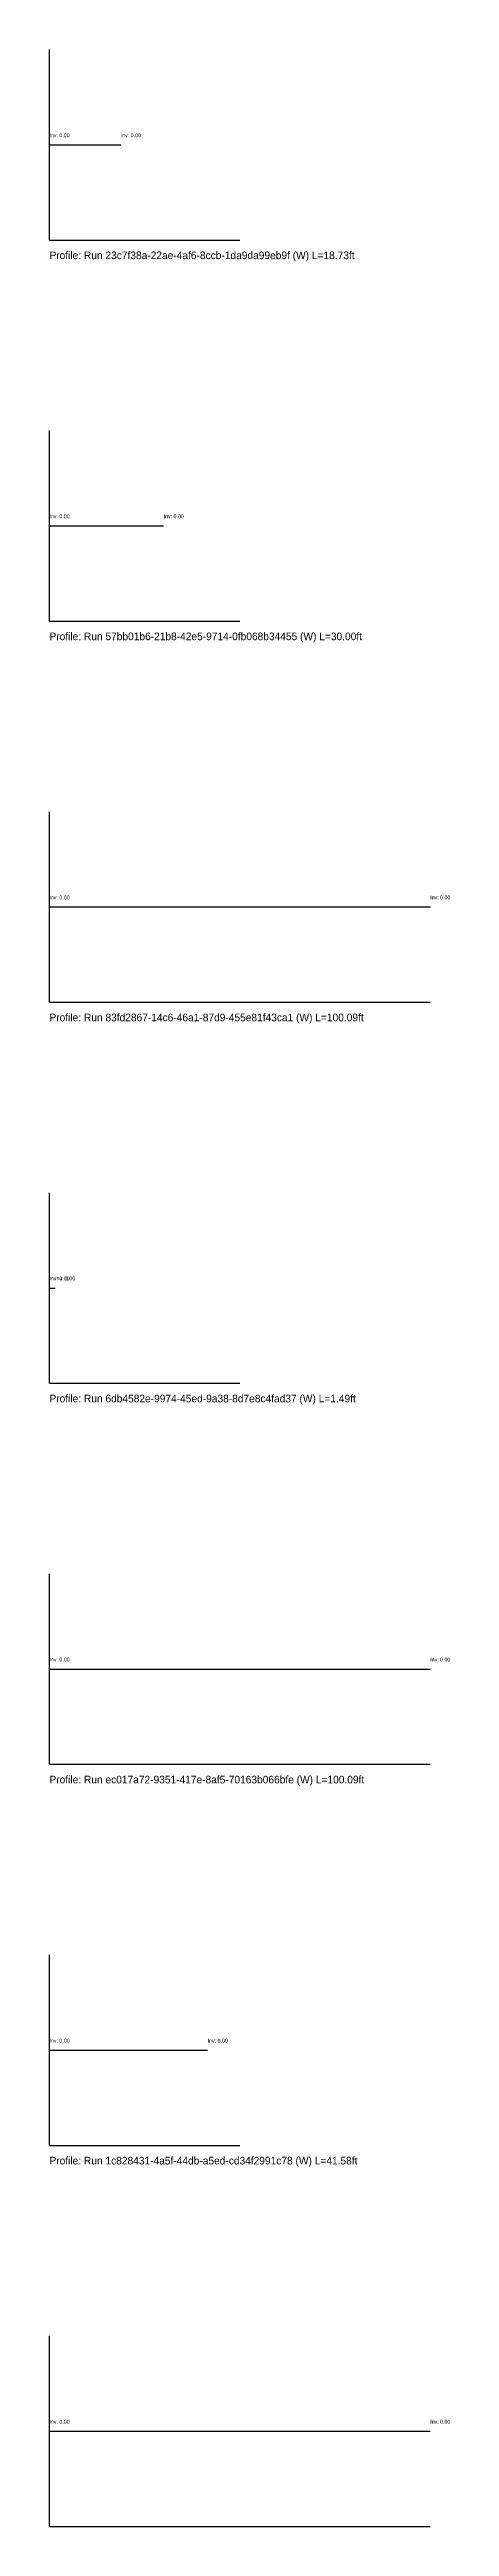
# Model space of a CAD drawing. Header units: feet. Extents: x -200 to 975556, y -50 to 741190.
# Drawn here: x 975340 to 975445, y 740540 to 741190 of the extents above; entities that cross this region are included whole.
import ezdxf

# ---------------------------------------------------------------- set-up
doc = ezdxf.new("R2010")
doc.units = ezdxf.units.FT
doc.header["$MEASUREMENT"] = 0
for name, color, linetype in [('AS-BUILT-ANNOT', 1, 'CONTINUOUS'), ('AS-BUILT-LABELS', 7, 'CONTINUOUS'), ('AS-BUILT-PIPES', 5, 'CONTINUOUS')]:
    doc.layers.add(name, color=color, linetype=linetype)

msp = doc.modelspace()

# ---------------------------------------------------------------- linework, layer by layer
at = {"layer": 'AS-BUILT-ANNOT', "color": 1}
for p, q in [((975340, 741140.45), (975340, 741190.45)), ((975340, 741140.45), (975390, 741140.45)), ((975340, 741040.45), (975340, 741090.45)), ((975340, 741040.45), (975390, 741040.45)), ((975340, 740940.45), (975340, 740990.45)), ((975340, 740940.45), (975440.09, 740940.45)), ((975340, 740840.45), (975340, 740890.45)), ((975340, 740840.45), (975390, 740840.45)), ((975340, 740740.45), (975340, 740790.45)), ((975340, 740740.45), (975440.09, 740740.45)), ((975340, 740640.45), (975340, 740690.45)), ((975340, 740640.45), (975390, 740640.45)), ((975340, 740540.45), (975340, 740590.45)), ((975340, 740540.45), (975440.09, 740540.45))]:
    msp.add_line(p, q, dxfattribs=at)
at = {"layer": 'AS-BUILT-PIPES', "color": 5}
for p, q in [((975340, 741165.45), (975358.726, 741165.45)), ((975340, 741065.45), (975370, 741065.45)), ((975340, 740965.45), (975440.09, 740965.45)), ((975340, 740865.45), (975341.49, 740865.45)), ((975340, 740765.45), (975440.09, 740765.45)), ((975340, 740665.45), (975381.58, 740665.45)), ((975340, 740565.45), (975440.09, 740565.45))]:
    msp.add_line(p, q, dxfattribs=at)

# ---------------------------------------------------------------- texts
at = {"layer": 'AS-BUILT-ANNOT'}
for s, p in [('Profile: Run 23c7f38a-22ae-4af6-8ccb-1da9da99eb9f (W) L=18.73ft', (975340, 741135.45)), ('Profile: Run 57bb01b6-21b8-42e5-9714-0fb068b34455 (W) L=30.00ft', (975340, 741035.45)), ('Profile: Run 83fd2867-14c6-46a1-87d9-455e81f43ca1 (W) L=100.09ft', (975340, 740935.45)), ('Profile: Run 6db4582e-9974-45ed-9a38-8d7e8c4fad37 (W) L=1.49ft', (975340, 740835.45)), ('Profile: Run ec017a72-9351-417e-8af5-70163b066bfe (W) L=100.09ft', (975340, 740735.45)), ('Profile: Run 1c828431-4a5f-44db-a5ed-cd34f2991c78 (W) L=41.58ft', (975340, 740635.45))]:
    msp.add_text(s, height=2, dxfattribs=at).set_placement(p)
at = {"layer": 'AS-BUILT-LABELS'}
for p in [(975340, 741167.45), (975358.726, 741167.45), (975340, 741067.45), (975370, 741067.45), (975340, 740967.45), (975440.09, 740967.45), (975340, 740867.45), (975341.49, 740867.45), (975340, 740767.45), (975440.09, 740767.45), (975340, 740667.45), (975381.58, 740667.45), (975340, 740567.45), (975440.09, 740567.45)]:
    msp.add_text('Inv: 0.00', height=1, dxfattribs=at).set_placement(p)

doc.saveas('drawing.dxf')
